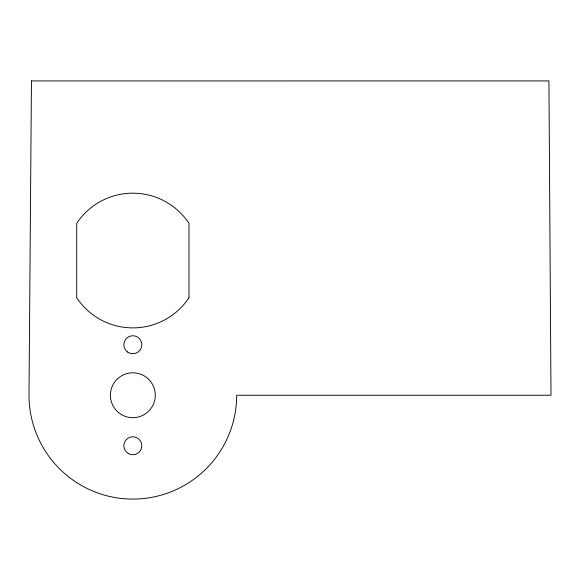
<?xml version="1.0" encoding="UTF-8"?>
<svg xmlns="http://www.w3.org/2000/svg" width="580" height="580" viewBox="0 0 580 580"><rect width="100%" height="100%" fill="white"/><g stroke="black" fill="none" stroke-linecap="round" stroke-linejoin="round"><path stroke-width="0.87" d="M31.458 80.932L29 395.241A103.842 103.842 0 0 0 132.842 499.083A103.842 103.842 0 0 0 236.676 395.241L551 395.241L548.934 80.917L31.458 80.932M188.971 297.765L188.971 223.3A67.353 67.353 0 0 0 76.712 223.3L76.712 297.765A67.353 67.353 0 0 0 188.971 297.765M121.612 414.685A22.453 22.453 0 0 0 155.288 395.241A22.453 22.453 0 0 0 121.612 375.797A22.453 22.453 0 0 0 121.612 414.685M128.347 453.538A8.983 8.983 0 0 0 141.817 445.759A8.983 8.983 0 0 0 128.347 437.98A8.983 8.983 0 0 0 128.347 453.538M127.665 352.067A8.983 8.983 0 0 0 141.781 345.535A8.983 8.983 0 0 0 129.065 336.574A8.983 8.983 0 0 0 127.665 352.067"/></g></svg>
